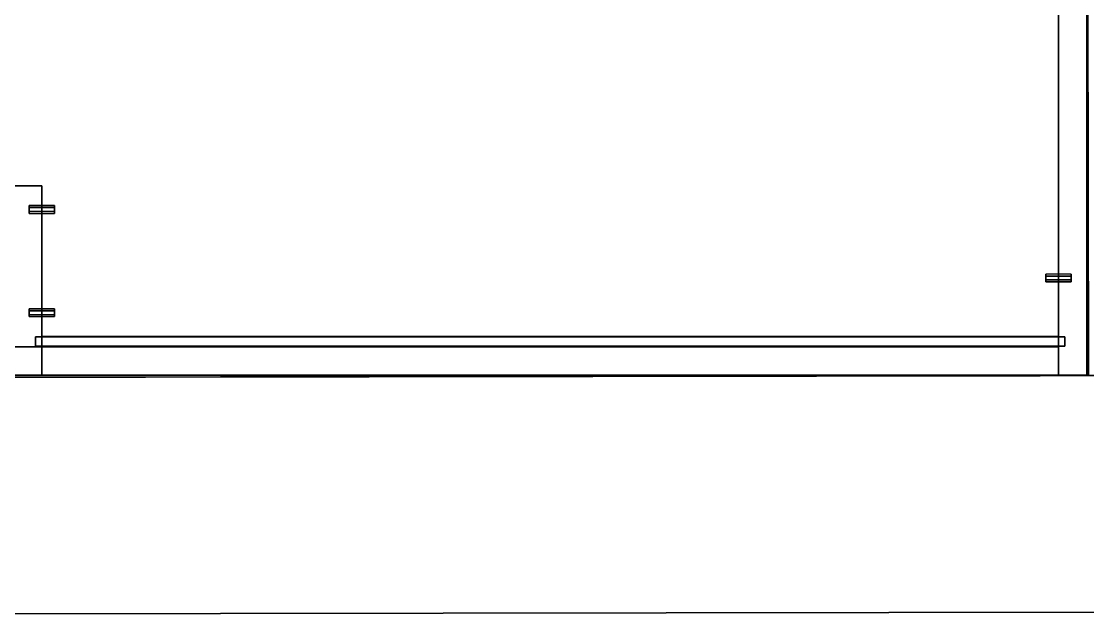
# Model space of a CAD drawing. Extents: x 0 to 3022, y -4615 to 0.
# Drawn here: x 355 to 1030, y -4167 to -3791 of the extents above; entities that cross this region are included whole.
import ezdxf

# ---------------------------------------------------------------- set-up
doc = ezdxf.new("R2010")
doc.units = 0
for name, color, linetype in [('LAYER0', 7, 'CONTINUOUS'), ('LAYER1', 7, 'CONTINUOUS'), ('LAYER144', 7, 'CONTINUOUS'), ('LAYER667', 7, 'CONTINUOUS'), ('LAYER670', 7, 'CONTINUOUS'), ('LAYER674', 7, 'CONTINUOUS'), ('LAYER676', 7, 'CONTINUOUS'), ('LAYER680', 7, 'CONTINUOUS'), ('LAYER681', 7, 'CONTINUOUS'), ('LAYER683', 7, 'CONTINUOUS'), ('LAYER687', 254, 'CONTINUOUS'), ('LAYER690', 254, 'CONTINUOUS'), ('LAYER691', 254, 'CONTINUOUS'), ('LAYER692', 7, 'CONTINUOUS'), ('LAYER696', 254, 'CONTINUOUS'), ('LAYER699', 254, 'CONTINUOUS'), ('LAYER700', 254, 'CONTINUOUS'), ('LAYER701', 7, 'CONTINUOUS')]:
    doc.layers.add(name, color=color, linetype=linetype)

msp = doc.modelspace()

# ---------------------------------------------------------------- linework, layer by layer
at = {"layer": 'LAYER0', "invisible_edges": 1}
for points in [[(2992, 0), (0, -4167.22), (0, 0), (2992, 0)], [(2992, -4162.78, 5), (0, 0, 5), (0, -4167.22, 5), (2992, -4162.78, 5)], [(0, 0, 5), (2992, -4162.78, 5), (2992, 0, 5), (0, 0, 5)], [(0, -4167.22), (2992, 0), (2992, -4162.78), (0, -4167.22)], [(2992, -4162.78, 5), (0, -4167.22), (2992, -4162.78), (2992, -4162.78, 5)], [(0, -4167.22), (2992, -4162.78, 5), (0, -4167.22, 5), (0, -4167.22)]]:
    msp.add_3dface(points, dxfattribs=at)
at = {"layer": 'LAYER1'}
for points, invisible_edges in [([(0, -4167.22, 5), (150, -4017, 5), (2992, -4162.78, 5), (0, -4167.22, 5)], 3), ([(2992, -4162.78, 5), (150, -4017, 5), (2842, -4013, 5), (2992, -4162.78, 5)], 5), ([(150, -4017, 2611), (2842, -4013, 5), (150, -4017, 5), (150, -4017, 2611)], 1), ([(2842, -4013, 5), (150, -4017, 2611), (2842, -4013, 2611), (2842, -4013, 5)], 1), ([(2992, -4162.78, 2611), (0, -4167.22, 5), (2992, -4162.78, 5), (2992, -4162.78, 2611)], 1), ([(0, -4167.22, 5), (2992, -4162.78, 2611), (0, -4167.22, 2611), (0, -4167.22, 5)], 1)]:
    msp.add_3dface(points, dxfattribs=dict(at, invisible_edges=invisible_edges))
at = {"layer": 'LAYER144', "invisible_edges": 1}
for points in [[(1048.86, -4015.664, 5.0002), (1029.998, -3435.691, 5.0002), (1047.998, -3435.665, 5.0002), (1048.86, -4015.664, 5.0002)], [(1030.86, -4015.691, 2555), (1047.998, -3435.665, 2555), (1029.998, -3435.691, 2555), (1030.86, -4015.691, 2555)], [(1029.998, -3435.691, 5.0002), (1048.86, -4015.664, 5.0002), (1030.86, -4015.691, 5.0002), (1029.998, -3435.691, 5.0002)], [(1029.998, -3435.691, 5.0002), (1030.86, -4015.691, 2555), (1029.998, -3435.691, 2555), (1029.998, -3435.691, 5.0002)], [(1030.86, -4015.691, 2555), (1029.998, -3435.691, 5.0002), (1030.86, -4015.691, 5.0002), (1030.86, -4015.691, 2555)]]:
    msp.add_3dface(points, dxfattribs=at)
at = {"layer": 'LAYER667', "invisible_edges": 1}
for points in [[(1012, -3435.406, 103), (230, -4015.406, 103), (1012, -4015.406, 103), (1012, -3435.406, 103)], [(230, -4015.406, 103), (1012, -3435.406, 103), (230, -3435.406, 103), (230, -4015.406, 103)], [(230, -3435.406, 85), (1012, -4015.406, 85), (230, -4015.406, 85), (230, -3435.406, 85)], [(1012, -4015.406, 85), (230, -3435.406, 85), (1012, -3435.406, 85), (1012, -4015.406, 85)], [(1012, -4015.406, 85), (1012, -3435.406, 103), (1012, -4015.406, 103), (1012, -4015.406, 85)], [(1012, -3435.406, 103), (1012, -4015.406, 85), (1012, -3435.406, 85), (1012, -3435.406, 103)], [(1012, -4015.406, 85), (230, -4015.406, 103), (230, -4015.406, 85), (1012, -4015.406, 85)], [(230, -4015.406, 103), (1012, -4015.406, 85), (1012, -4015.406, 103), (230, -4015.406, 103)]]:
    msp.add_3dface(points, dxfattribs=at)
at = {"layer": 'LAYER670', "invisible_edges": 1}
for points in [[(1012, -3435.406, 2554), (230, -4015.406, 2554), (1012, -4015.406, 2554), (1012, -3435.406, 2554)], [(230, -4015.406, 2554), (1012, -3435.406, 2554), (230, -3435.406, 2554), (230, -4015.406, 2554)], [(230, -3435.406, 2536), (1012, -4015.406, 2536), (230, -4015.406, 2536), (230, -3435.406, 2536)], [(1012, -4015.406, 2536), (230, -3435.406, 2536), (1012, -3435.406, 2536), (1012, -4015.406, 2536)], [(1012, -4015.406, 2536), (1012, -3435.406, 2554), (1012, -4015.406, 2554), (1012, -4015.406, 2536)], [(1012, -3435.406, 2554), (1012, -4015.406, 2536), (1012, -3435.406, 2536), (1012, -3435.406, 2554)], [(1012, -4015.406, 2536), (230, -4015.406, 2554), (230, -4015.406, 2536), (1012, -4015.406, 2536)], [(230, -4015.406, 2554), (1012, -4015.406, 2536), (1012, -4015.406, 2554), (230, -4015.406, 2554)]]:
    msp.add_3dface(points, dxfattribs=at)
at = {"layer": 'LAYER674', "invisible_edges": 1}
for points in [[(350, -4015.406, 2536), (368, -3895.406, 2536), (350, -3895.406, 2536), (350, -4015.406, 2536)], [(368, -3895.406, 2536), (350, -4015.406, 2536), (368, -4015.406, 2536), (368, -3895.406, 2536)], [(350, -3895.406, 103), (368, -3895.406, 2536), (368, -3895.406, 103), (350, -3895.406, 103)], [(368, -3895.406, 2536), (350, -3895.406, 103), (350, -3895.406, 2536), (368, -3895.406, 2536)], [(368, -4015.406, 103), (350, -3895.406, 103), (368, -3895.406, 103), (368, -4015.406, 103)], [(350, -3895.406, 103), (368, -4015.406, 103), (350, -4015.406, 103), (350, -3895.406, 103)], [(368, -4015.406, 103), (368, -3895.406, 2536), (368, -4015.406, 2536), (368, -4015.406, 103)], [(368, -3895.406, 2536), (368, -4015.406, 103), (368, -3895.406, 103), (368, -3895.406, 2536)], [(350, -4015.406, 2536), (368, -4015.406, 103), (368, -4015.406, 2536), (350, -4015.406, 2536)], [(368, -4015.406, 103), (350, -4015.406, 2536), (350, -4015.406, 103), (368, -4015.406, 103)]]:
    msp.add_3dface(points, dxfattribs=at)
at = {"layer": 'LAYER676', "invisible_edges": 1}
for points in [[(1016, -3991.106, 99), (364, -3997.106, 99), (364, -3991.106, 99), (1016, -3991.106, 99)], [(364, -3997.106, 99), (1016, -3991.106, 99), (1016, -3997.106, 99), (364, -3997.106, 99)], [(364, -3991.106, 2540), (364, -3997.106, 99), (364, -3997.106, 2540), (364, -3991.106, 2540)], [(364, -3997.106, 99), (364, -3991.106, 2540), (364, -3991.106, 99), (364, -3997.106, 99)], [(1016, -3997.106, 2540), (364, -3991.106, 2540), (364, -3997.106, 2540), (1016, -3997.106, 2540)], [(364, -3991.106, 2540), (1016, -3997.106, 2540), (1016, -3991.106, 2540), (364, -3991.106, 2540)], [(364, -3991.106, 2540), (1016, -3991.106, 99), (364, -3991.106, 99), (364, -3991.106, 2540)], [(1016, -3991.106, 99), (364, -3991.106, 2540), (1016, -3991.106, 2540), (1016, -3991.106, 99)], [(1016, -3991.106, 99), (1016, -3997.106, 2540), (1016, -3997.106, 99), (1016, -3991.106, 99)], [(1016, -3997.106, 2540), (1016, -3991.106, 99), (1016, -3991.106, 2540), (1016, -3997.106, 2540)], [(1016, -3997.106, 2540), (364, -3997.106, 99), (1016, -3997.106, 99), (1016, -3997.106, 2540)], [(364, -3997.106, 99), (1016, -3997.106, 2540), (364, -3997.106, 2540), (364, -3997.106, 99)]]:
    msp.add_3dface(points, dxfattribs=at)
at = {"layer": 'LAYER680', "invisible_edges": 1}
for points in [[(350, -3997.406, 5), (1012, -3997.406, 85), (1012, -3997.406, 5), (350, -3997.406, 5)], [(1012, -3997.406, 85), (350, -3997.406, 5), (350, -3997.406, 85), (1012, -3997.406, 85)], [(350, -4015.406, 85), (1012, -3997.406, 85), (350, -3997.406, 85), (350, -4015.406, 85)], [(1012, -3997.406, 85), (350, -4015.406, 85), (1012, -4015.406, 85), (1012, -3997.406, 85)], [(1012, -4015.406, 5), (350, -3997.406, 5), (1012, -3997.406, 5), (1012, -4015.406, 5)], [(350, -3997.406, 5), (1012, -4015.406, 5), (350, -4015.406, 5), (350, -3997.406, 5)], [(1012, -4015.406, 5), (1012, -3997.406, 85), (1012, -4015.406, 85), (1012, -4015.406, 5)], [(1012, -3997.406, 85), (1012, -4015.406, 5), (1012, -3997.406, 5), (1012, -3997.406, 85)], [(350, -4015.406, 85), (1012, -4015.406, 5), (1012, -4015.406, 85), (350, -4015.406, 85)], [(1012, -4015.406, 5), (350, -4015.406, 85), (350, -4015.406, 5), (1012, -4015.406, 5)]]:
    msp.add_3dface(points, dxfattribs=at)
at = {"layer": 'LAYER681', "invisible_edges": 1}
for points in [[(368, -3997.406, 1320), (368, -4015.406, 1440), (368, -3997.406, 1440), (368, -3997.406, 1320)], [(368, -4015.406, 1440), (368, -3997.406, 1320), (368, -4015.406, 1320), (368, -4015.406, 1440)], [(1012, -3997.406, 1440), (368, -4015.406, 1440), (1012, -4015.406, 1440), (1012, -3997.406, 1440)], [(368, -4015.406, 1440), (1012, -3997.406, 1440), (368, -3997.406, 1440), (368, -4015.406, 1440)], [(368, -3997.406, 1320), (1012, -4015.406, 1320), (368, -4015.406, 1320), (368, -3997.406, 1320)], [(1012, -4015.406, 1320), (368, -3997.406, 1320), (1012, -3997.406, 1320), (1012, -4015.406, 1320)], [(1012, -3997.406, 1440), (368, -3997.406, 1320), (368, -3997.406, 1440), (1012, -3997.406, 1440)], [(368, -3997.406, 1320), (1012, -3997.406, 1440), (1012, -3997.406, 1320), (368, -3997.406, 1320)], [(1012, -4015.406, 1320), (1012, -3997.406, 1440), (1012, -4015.406, 1440), (1012, -4015.406, 1320)], [(1012, -3997.406, 1440), (1012, -4015.406, 1320), (1012, -3997.406, 1320), (1012, -3997.406, 1440)], [(1012, -4015.406, 1320), (368, -4015.406, 1440), (368, -4015.406, 1320), (1012, -4015.406, 1320)], [(368, -4015.406, 1440), (1012, -4015.406, 1320), (1012, -4015.406, 1440), (368, -4015.406, 1440)]]:
    msp.add_3dface(points, dxfattribs=at)
at = {"layer": 'LAYER683'}
for points, invisible_edges in [([(254.6, -2983.406, 953), (368, -3895.406, 953), (254.6, -3895.406, 953), (254.6, -2983.406, 953)], 1), ([(368, -3895.406, 953), (254.6, -2983.406, 953), (640, -3495.406, 953), (368, -3895.406, 953)], 7), ([(254.6, -3895.406, 971), (640, -3495.406, 971), (254.6, -2983.406, 971), (254.6, -3895.406, 971)], 3), ([(368, -3895.406, 971), (1012, -3495.406, 971), (254.6, -3895.406, 971), (368, -3895.406, 971)], 3), ([(254.6, -3895.406, 971), (1012, -3495.406, 971), (640, -3495.406, 971), (254.6, -3895.406, 971)], 5), ([(1012, -3990.806, 953), (368, -3895.406, 953), (1012, -3495.406, 953), (1012, -3990.806, 953)], 3), ([(1012, -3495.406, 953), (368, -3895.406, 953), (640, -3495.406, 953), (1012, -3495.406, 953)], 3), ([(1012, -3495.406, 971), (368, -3990.806, 971), (1012, -3990.806, 971), (1012, -3495.406, 971)], 1), ([(368, -3990.806, 971), (1012, -3495.406, 971), (368, -3895.406, 971), (368, -3990.806, 971)], 3), ([(1012, -3495.406, 971), (1012, -3990.806, 953), (1012, -3495.406, 953), (1012, -3495.406, 971)], 1), ([(1012, -3990.806, 953), (1012, -3495.406, 971), (1012, -3990.806, 971), (1012, -3990.806, 953)], 1), ([(254.6, -3895.406, 971), (368, -3895.406, 953), (368, -3895.406, 971), (254.6, -3895.406, 971)], 1), ([(368, -3895.406, 953), (254.6, -3895.406, 971), (254.6, -3895.406, 953), (368, -3895.406, 953)], 1), ([(368, -3895.406, 953), (1012, -3990.806, 953), (368, -3990.806, 953), (368, -3895.406, 953)], 1), ([(368, -3990.806, 971), (368, -3895.406, 953), (368, -3990.806, 953), (368, -3990.806, 971)], 1), ([(368, -3895.406, 953), (368, -3990.806, 971), (368, -3895.406, 971), (368, -3895.406, 953)], 1), ([(368, -3990.806, 971), (1012, -3990.806, 953), (1012, -3990.806, 971), (368, -3990.806, 971)], 1), ([(1012, -3990.806, 953), (368, -3990.806, 971), (368, -3990.806, 953), (1012, -3990.806, 953)], 1)]:
    msp.add_3dface(points, dxfattribs=dict(at, invisible_edges=invisible_edges))
at = {"layer": 'LAYER687'}
for points in [[(1011.95, -3956.806, 950.5), (1011.95, -3950.806, 950.5), (1011.95, -3952.306, 953.0981), (1011.95, -3955.306, 953.0981)], [(1011.95, -3956.806, 950.5), (1011.95, -3950.806, 950.5), (1011.95, -3952.306, 947.9019), (1011.95, -3955.306, 947.9019)], [(1012.05, -3956.806, 950.5), (1012.05, -3950.806, 950.5), (1012.05, -3952.306, 953.0981), (1012.05, -3955.306, 953.0981)], [(1012.05, -3956.806, 950.5), (1012.05, -3950.806, 950.5), (1012.05, -3952.306, 947.9019), (1012.05, -3955.306, 947.9019)], [(1004, -3951.306, 950.5), (1004, -3956.306, 950.5), (1004, -3955.056, 952.665), (1004, -3952.556, 952.665)], [(1004, -3951.306, 950.5), (1004, -3952.556, 948.3349), (1004, -3955.056, 948.3349), (1004, -3956.306, 950.5)], [(1020, -3951.306, 950.5), (1020, -3956.306, 950.5), (1020, -3955.056, 952.665), (1020, -3952.556, 952.665)], [(1020, -3951.306, 950.5), (1020, -3952.556, 948.3349), (1020, -3955.056, 948.3349), (1020, -3956.306, 950.5)]]:
    msp.add_3dface(points, dxfattribs=at)
at = {"layer": 'LAYER690'}
for points in [[(360, -3978.306, 950.5), (360, -3973.306, 950.5), (360, -3974.556, 952.665), (360, -3977.056, 952.665)], [(360, -3978.306, 950.5), (360, -3977.056, 948.3349), (360, -3974.556, 948.3349), (360, -3973.306, 950.5)], [(367.95, -3972.806, 950.5), (367.95, -3978.806, 950.5), (367.95, -3977.306, 953.0981), (367.95, -3974.306, 953.0981)], [(367.95, -3972.806, 950.5), (367.95, -3978.806, 950.5), (367.95, -3977.306, 947.9019), (367.95, -3974.306, 947.9019)], [(368.05, -3972.806, 950.5), (368.05, -3978.806, 950.5), (368.05, -3977.306, 953.0981), (368.05, -3974.306, 953.0981)], [(368.05, -3972.806, 950.5), (368.05, -3978.806, 950.5), (368.05, -3977.306, 947.9019), (368.05, -3974.306, 947.9019)], [(376, -3978.306, 950.5), (376, -3973.306, 950.5), (376, -3974.556, 952.665), (376, -3977.056, 952.665)], [(376, -3978.306, 950.5), (376, -3977.056, 948.3349), (376, -3974.556, 948.3349), (376, -3973.306, 950.5)]]:
    msp.add_3dface(points, dxfattribs=at)
at = {"layer": 'LAYER691'}
for points in [[(360, -3912.906, 950.5), (360, -3907.906, 950.5), (360, -3909.156, 952.665), (360, -3911.656, 952.665)], [(360, -3912.906, 950.5), (360, -3911.656, 948.3349), (360, -3909.156, 948.3349), (360, -3907.906, 950.5)], [(367.95, -3907.406, 950.5), (367.95, -3913.406, 950.5), (367.95, -3911.906, 953.0981), (367.95, -3908.906, 953.0981)], [(367.95, -3907.406, 950.5), (367.95, -3913.406, 950.5), (367.95, -3911.906, 947.9019), (367.95, -3908.906, 947.9019)], [(368.05, -3907.406, 950.5), (368.05, -3913.406, 950.5), (368.05, -3911.906, 953.0981), (368.05, -3908.906, 953.0981)], [(368.05, -3907.406, 950.5), (368.05, -3913.406, 950.5), (368.05, -3911.906, 947.9019), (368.05, -3908.906, 947.9019)], [(376, -3912.906, 950.5), (376, -3907.906, 950.5), (376, -3909.156, 952.665), (376, -3911.656, 952.665)], [(376, -3912.906, 950.5), (376, -3911.656, 948.3349), (376, -3909.156, 948.3349), (376, -3907.906, 950.5)]]:
    msp.add_3dface(points, dxfattribs=at)
at = {"layer": 'LAYER692'}
for points, invisible_edges in [([(254.6, -2983.406, 2021), (368, -3895.406, 2021), (254.6, -3895.406, 2021), (254.6, -2983.406, 2021)], 1), ([(368, -3895.406, 2021), (254.6, -2983.406, 2021), (640, -3495.406, 2021), (368, -3895.406, 2021)], 7), ([(254.6, -3895.406, 2039), (640, -3495.406, 2039), (254.6, -2983.406, 2039), (254.6, -3895.406, 2039)], 3), ([(368, -3895.406, 2039), (1012, -3495.406, 2039), (254.6, -3895.406, 2039), (368, -3895.406, 2039)], 3), ([(254.6, -3895.406, 2039), (1012, -3495.406, 2039), (640, -3495.406, 2039), (254.6, -3895.406, 2039)], 5), ([(1012, -3990.806, 2021), (368, -3895.406, 2021), (1012, -3495.406, 2021), (1012, -3990.806, 2021)], 3), ([(1012, -3495.406, 2021), (368, -3895.406, 2021), (640, -3495.406, 2021), (1012, -3495.406, 2021)], 3), ([(1012, -3495.406, 2039), (368, -3990.806, 2039), (1012, -3990.806, 2039), (1012, -3495.406, 2039)], 1), ([(368, -3990.806, 2039), (1012, -3495.406, 2039), (368, -3895.406, 2039), (368, -3990.806, 2039)], 3), ([(1012, -3495.406, 2039), (1012, -3990.806, 2021), (1012, -3495.406, 2021), (1012, -3495.406, 2039)], 1), ([(1012, -3990.806, 2021), (1012, -3495.406, 2039), (1012, -3990.806, 2039), (1012, -3990.806, 2021)], 1), ([(254.6, -3895.406, 2039), (368, -3895.406, 2021), (368, -3895.406, 2039), (254.6, -3895.406, 2039)], 1), ([(368, -3895.406, 2021), (254.6, -3895.406, 2039), (254.6, -3895.406, 2021), (368, -3895.406, 2021)], 1), ([(368, -3895.406, 2021), (1012, -3990.806, 2021), (368, -3990.806, 2021), (368, -3895.406, 2021)], 1), ([(368, -3990.806, 2039), (368, -3895.406, 2021), (368, -3990.806, 2021), (368, -3990.806, 2039)], 1), ([(368, -3895.406, 2021), (368, -3990.806, 2039), (368, -3895.406, 2039), (368, -3895.406, 2021)], 1), ([(368, -3990.806, 2039), (1012, -3990.806, 2021), (1012, -3990.806, 2039), (368, -3990.806, 2039)], 1), ([(1012, -3990.806, 2021), (368, -3990.806, 2039), (368, -3990.806, 2021), (1012, -3990.806, 2021)], 1)]:
    msp.add_3dface(points, dxfattribs=dict(at, invisible_edges=invisible_edges))
at = {"layer": 'LAYER696'}
for points in [[(1011.95, -3956.806, 2018.5), (1011.95, -3950.806, 2018.5), (1011.95, -3952.306, 2021.098), (1011.95, -3955.306, 2021.098)], [(1011.95, -3956.806, 2018.5), (1011.95, -3950.806, 2018.5), (1011.95, -3952.306, 2015.902), (1011.95, -3955.306, 2015.902)], [(1012.05, -3956.806, 2018.5), (1012.05, -3950.806, 2018.5), (1012.05, -3952.306, 2021.098), (1012.05, -3955.306, 2021.098)], [(1012.05, -3956.806, 2018.5), (1012.05, -3950.806, 2018.5), (1012.05, -3952.306, 2015.902), (1012.05, -3955.306, 2015.902)], [(1004, -3951.306, 2018.5), (1004, -3956.306, 2018.5), (1004, -3955.056, 2020.665), (1004, -3952.556, 2020.665)], [(1004, -3951.306, 2018.5), (1004, -3952.556, 2016.335), (1004, -3955.056, 2016.335), (1004, -3956.306, 2018.5)], [(1020, -3951.306, 2018.5), (1020, -3956.306, 2018.5), (1020, -3955.056, 2020.665), (1020, -3952.556, 2020.665)], [(1020, -3951.306, 2018.5), (1020, -3952.556, 2016.335), (1020, -3955.056, 2016.335), (1020, -3956.306, 2018.5)]]:
    msp.add_3dface(points, dxfattribs=at)
at = {"layer": 'LAYER699'}
for points in [[(360, -3978.306, 2018.5), (360, -3973.306, 2018.5), (360, -3974.556, 2020.665), (360, -3977.056, 2020.665)], [(360, -3978.306, 2018.5), (360, -3977.056, 2016.335), (360, -3974.556, 2016.335), (360, -3973.306, 2018.5)], [(367.95, -3972.806, 2018.5), (367.95, -3978.806, 2018.5), (367.95, -3977.306, 2021.098), (367.95, -3974.306, 2021.098)], [(367.95, -3972.806, 2018.5), (367.95, -3978.806, 2018.5), (367.95, -3977.306, 2015.902), (367.95, -3974.306, 2015.902)], [(368.05, -3972.806, 2018.5), (368.05, -3978.806, 2018.5), (368.05, -3977.306, 2021.098), (368.05, -3974.306, 2021.098)], [(368.05, -3972.806, 2018.5), (368.05, -3978.806, 2018.5), (368.05, -3977.306, 2015.902), (368.05, -3974.306, 2015.902)], [(376, -3978.306, 2018.5), (376, -3973.306, 2018.5), (376, -3974.556, 2020.665), (376, -3977.056, 2020.665)], [(376, -3978.306, 2018.5), (376, -3977.056, 2016.335), (376, -3974.556, 2016.335), (376, -3973.306, 2018.5)]]:
    msp.add_3dface(points, dxfattribs=at)
at = {"layer": 'LAYER700'}
for points in [[(360, -3912.906, 2018.5), (360, -3907.906, 2018.5), (360, -3909.156, 2020.665), (360, -3911.656, 2020.665)], [(360, -3912.906, 2018.5), (360, -3911.656, 2016.335), (360, -3909.156, 2016.335), (360, -3907.906, 2018.5)], [(367.95, -3907.406, 2018.5), (367.95, -3913.406, 2018.5), (367.95, -3911.906, 2021.098), (367.95, -3908.906, 2021.098)], [(367.95, -3907.406, 2018.5), (367.95, -3913.406, 2018.5), (367.95, -3911.906, 2015.902), (367.95, -3908.906, 2015.902)], [(368.05, -3907.406, 2018.5), (368.05, -3913.406, 2018.5), (368.05, -3911.906, 2021.098), (368.05, -3908.906, 2021.098)], [(368.05, -3907.406, 2018.5), (368.05, -3913.406, 2018.5), (368.05, -3911.906, 2015.902), (368.05, -3908.906, 2015.902)], [(376, -3912.906, 2018.5), (376, -3907.906, 2018.5), (376, -3909.156, 2020.665), (376, -3911.656, 2020.665)], [(376, -3912.906, 2018.5), (376, -3911.656, 2016.335), (376, -3909.156, 2016.335), (376, -3907.906, 2018.5)]]:
    msp.add_3dface(points, dxfattribs=at)
at = {"layer": 'LAYER701', "invisible_edges": 1}
for points in [[(1012, -4015.406, 2555), (1012, -3435.406, 5), (1012, -4015.406, 5), (1012, -4015.406, 2555)], [(1012, -3435.406, 5), (1012, -4015.406, 2555), (1012, -3435.406, 2555), (1012, -3435.406, 5)], [(1030, -4015.406, 5), (1012, -3435.406, 5), (1030, -3435.406, 5), (1030, -4015.406, 5)], [(1012, -3435.406, 5), (1030, -4015.406, 5), (1012, -4015.406, 5), (1012, -3435.406, 5)], [(1012, -4015.406, 2555), (1030, -3435.406, 2555), (1012, -3435.406, 2555), (1012, -4015.406, 2555)], [(1030, -3435.406, 2555), (1012, -4015.406, 2555), (1030, -4015.406, 2555), (1030, -3435.406, 2555)], [(1030, -3435.406, 2555), (1030, -4015.406, 5), (1030, -3435.406, 5), (1030, -3435.406, 2555)], [(1030, -4015.406, 5), (1030, -3435.406, 2555), (1030, -4015.406, 2555), (1030, -4015.406, 5)], [(1030, -4015.406, 5), (1012, -4015.406, 2555), (1012, -4015.406, 5), (1030, -4015.406, 5)], [(1012, -4015.406, 2555), (1030, -4015.406, 5), (1030, -4015.406, 2555), (1012, -4015.406, 2555)]]:
    msp.add_3dface(points, dxfattribs=at)

# ---------------------------------------------------------------- meshes
at = {"layer": 'LAYER1'}
mesh = msp.add_polymesh((5, 2), dxfattribs=at)
for k, corner in enumerate([(2842, -150, 2611), (150, -150, 2611), (2842, -4013, 2611), (2842, -150, 2611), (150, -4017, 2611), (2842, -4013, 2611), (150, -150, 2611), (150, -4017, 2611), (0, 0, 2611), (0, -4167.223, 2611)]):
    mesh.set_mesh_vertex(divmod(k, 2), corner)
at = {"layer": 'LAYER687'}
mesh = msp.add_polymesh((2, 6), dxfattribs=dict(at, n_close=True))
for k, corner in enumerate([(1011.95, -3950.806, 950.5), (1011.95, -3952.306, 953.0981), (1011.95, -3955.306, 953.0981), (1011.95, -3956.806, 950.5), (1011.95, -3955.306, 947.9019), (1011.95, -3952.306, 947.9019), (1012.05, -3950.806, 950.5), (1012.05, -3952.306, 953.0981), (1012.05, -3955.306, 953.0981), (1012.05, -3956.806, 950.5), (1012.05, -3955.306, 947.9019), (1012.05, -3952.306, 947.9019)]):
    mesh.set_mesh_vertex(divmod(k, 6), corner)
mesh = msp.add_polymesh((2, 6), dxfattribs=dict(at, n_close=True))
for k, corner in enumerate([(1004, -3951.306, 950.5), (1004, -3952.556, 952.665), (1004, -3955.056, 952.665), (1004, -3956.306, 950.5), (1004, -3955.056, 948.3349), (1004, -3952.556, 948.3349), (1020, -3951.306, 950.5), (1020, -3952.556, 952.665), (1020, -3955.056, 952.665), (1020, -3956.306, 950.5), (1020, -3955.056, 948.3349), (1020, -3952.556, 948.3349)]):
    mesh.set_mesh_vertex(divmod(k, 6), corner)
at = {"layer": 'LAYER690'}
mesh = msp.add_polymesh((2, 6), dxfattribs=dict(at, n_close=True))
for k, corner in enumerate([(376, -3978.306, 950.5), (376, -3977.056, 952.665), (376, -3974.556, 952.665), (376, -3973.306, 950.5), (376, -3974.556, 948.3349), (376, -3977.056, 948.3349), (360, -3978.306, 950.5), (360, -3977.056, 952.665), (360, -3974.556, 952.665), (360, -3973.306, 950.5), (360, -3974.556, 948.3349), (360, -3977.056, 948.3349)]):
    mesh.set_mesh_vertex(divmod(k, 6), corner)
mesh = msp.add_polymesh((2, 6), dxfattribs=dict(at, n_close=True))
for k, corner in enumerate([(368.05, -3978.806, 950.5), (368.05, -3977.306, 953.0981), (368.05, -3974.306, 953.0981), (368.05, -3972.806, 950.5), (368.05, -3974.306, 947.9019), (368.05, -3977.306, 947.9019), (367.95, -3978.806, 950.5), (367.95, -3977.306, 953.0981), (367.95, -3974.306, 953.0981), (367.95, -3972.806, 950.5), (367.95, -3974.306, 947.9019), (367.95, -3977.306, 947.9019)]):
    mesh.set_mesh_vertex(divmod(k, 6), corner)
at = {"layer": 'LAYER691'}
mesh = msp.add_polymesh((2, 6), dxfattribs=dict(at, n_close=True))
for k, corner in enumerate([(376, -3912.906, 950.5), (376, -3911.656, 952.665), (376, -3909.156, 952.665), (376, -3907.906, 950.5), (376, -3909.156, 948.3349), (376, -3911.656, 948.3349), (360, -3912.906, 950.5), (360, -3911.656, 952.665), (360, -3909.156, 952.665), (360, -3907.906, 950.5), (360, -3909.156, 948.3349), (360, -3911.656, 948.3349)]):
    mesh.set_mesh_vertex(divmod(k, 6), corner)
mesh = msp.add_polymesh((2, 6), dxfattribs=dict(at, n_close=True))
for k, corner in enumerate([(368.05, -3913.406, 950.5), (368.05, -3911.906, 953.0981), (368.05, -3908.906, 953.0981), (368.05, -3907.406, 950.5), (368.05, -3908.906, 947.9019), (368.05, -3911.906, 947.9019), (367.95, -3913.406, 950.5), (367.95, -3911.906, 953.0981), (367.95, -3908.906, 953.0981), (367.95, -3907.406, 950.5), (367.95, -3908.906, 947.9019), (367.95, -3911.906, 947.9019)]):
    mesh.set_mesh_vertex(divmod(k, 6), corner)
at = {"layer": 'LAYER696'}
mesh = msp.add_polymesh((2, 6), dxfattribs=dict(at, n_close=True))
for k, corner in enumerate([(1011.95, -3950.806, 2018.5), (1011.95, -3952.306, 2021.098), (1011.95, -3955.306, 2021.098), (1011.95, -3956.806, 2018.5), (1011.95, -3955.306, 2015.902), (1011.95, -3952.306, 2015.902), (1012.05, -3950.806, 2018.5), (1012.05, -3952.306, 2021.098), (1012.05, -3955.306, 2021.098), (1012.05, -3956.806, 2018.5), (1012.05, -3955.306, 2015.902), (1012.05, -3952.306, 2015.902)]):
    mesh.set_mesh_vertex(divmod(k, 6), corner)
mesh = msp.add_polymesh((2, 6), dxfattribs=dict(at, n_close=True))
for k, corner in enumerate([(1004, -3951.306, 2018.5), (1004, -3952.556, 2020.665), (1004, -3955.056, 2020.665), (1004, -3956.306, 2018.5), (1004, -3955.056, 2016.335), (1004, -3952.556, 2016.335), (1020, -3951.306, 2018.5), (1020, -3952.556, 2020.665), (1020, -3955.056, 2020.665), (1020, -3956.306, 2018.5), (1020, -3955.056, 2016.335), (1020, -3952.556, 2016.335)]):
    mesh.set_mesh_vertex(divmod(k, 6), corner)
at = {"layer": 'LAYER699'}
mesh = msp.add_polymesh((2, 6), dxfattribs=dict(at, n_close=True))
for k, corner in enumerate([(376, -3978.306, 2018.5), (376, -3977.056, 2020.665), (376, -3974.556, 2020.665), (376, -3973.306, 2018.5), (376, -3974.556, 2016.335), (376, -3977.056, 2016.335), (360, -3978.306, 2018.5), (360, -3977.056, 2020.665), (360, -3974.556, 2020.665), (360, -3973.306, 2018.5), (360, -3974.556, 2016.335), (360, -3977.056, 2016.335)]):
    mesh.set_mesh_vertex(divmod(k, 6), corner)
mesh = msp.add_polymesh((2, 6), dxfattribs=dict(at, n_close=True))
for k, corner in enumerate([(368.05, -3978.806, 2018.5), (368.05, -3977.306, 2021.098), (368.05, -3974.306, 2021.098), (368.05, -3972.806, 2018.5), (368.05, -3974.306, 2015.902), (368.05, -3977.306, 2015.902), (367.95, -3978.806, 2018.5), (367.95, -3977.306, 2021.098), (367.95, -3974.306, 2021.098), (367.95, -3972.806, 2018.5), (367.95, -3974.306, 2015.902), (367.95, -3977.306, 2015.902)]):
    mesh.set_mesh_vertex(divmod(k, 6), corner)
at = {"layer": 'LAYER700'}
mesh = msp.add_polymesh((2, 6), dxfattribs=dict(at, n_close=True))
for k, corner in enumerate([(376, -3912.906, 2018.5), (376, -3911.656, 2020.665), (376, -3909.156, 2020.665), (376, -3907.906, 2018.5), (376, -3909.156, 2016.335), (376, -3911.656, 2016.335), (360, -3912.906, 2018.5), (360, -3911.656, 2020.665), (360, -3909.156, 2020.665), (360, -3907.906, 2018.5), (360, -3909.156, 2016.335), (360, -3911.656, 2016.335)]):
    mesh.set_mesh_vertex(divmod(k, 6), corner)
mesh = msp.add_polymesh((2, 6), dxfattribs=dict(at, n_close=True))
for k, corner in enumerate([(368.05, -3913.406, 2018.5), (368.05, -3911.906, 2021.098), (368.05, -3908.906, 2021.098), (368.05, -3907.406, 2018.5), (368.05, -3908.906, 2015.902), (368.05, -3911.906, 2015.902), (367.95, -3913.406, 2018.5), (367.95, -3911.906, 2021.098), (367.95, -3908.906, 2021.098), (367.95, -3907.406, 2018.5), (367.95, -3908.906, 2015.902), (367.95, -3911.906, 2015.902)]):
    mesh.set_mesh_vertex(divmod(k, 6), corner)

doc.saveas('drawing.dxf')
